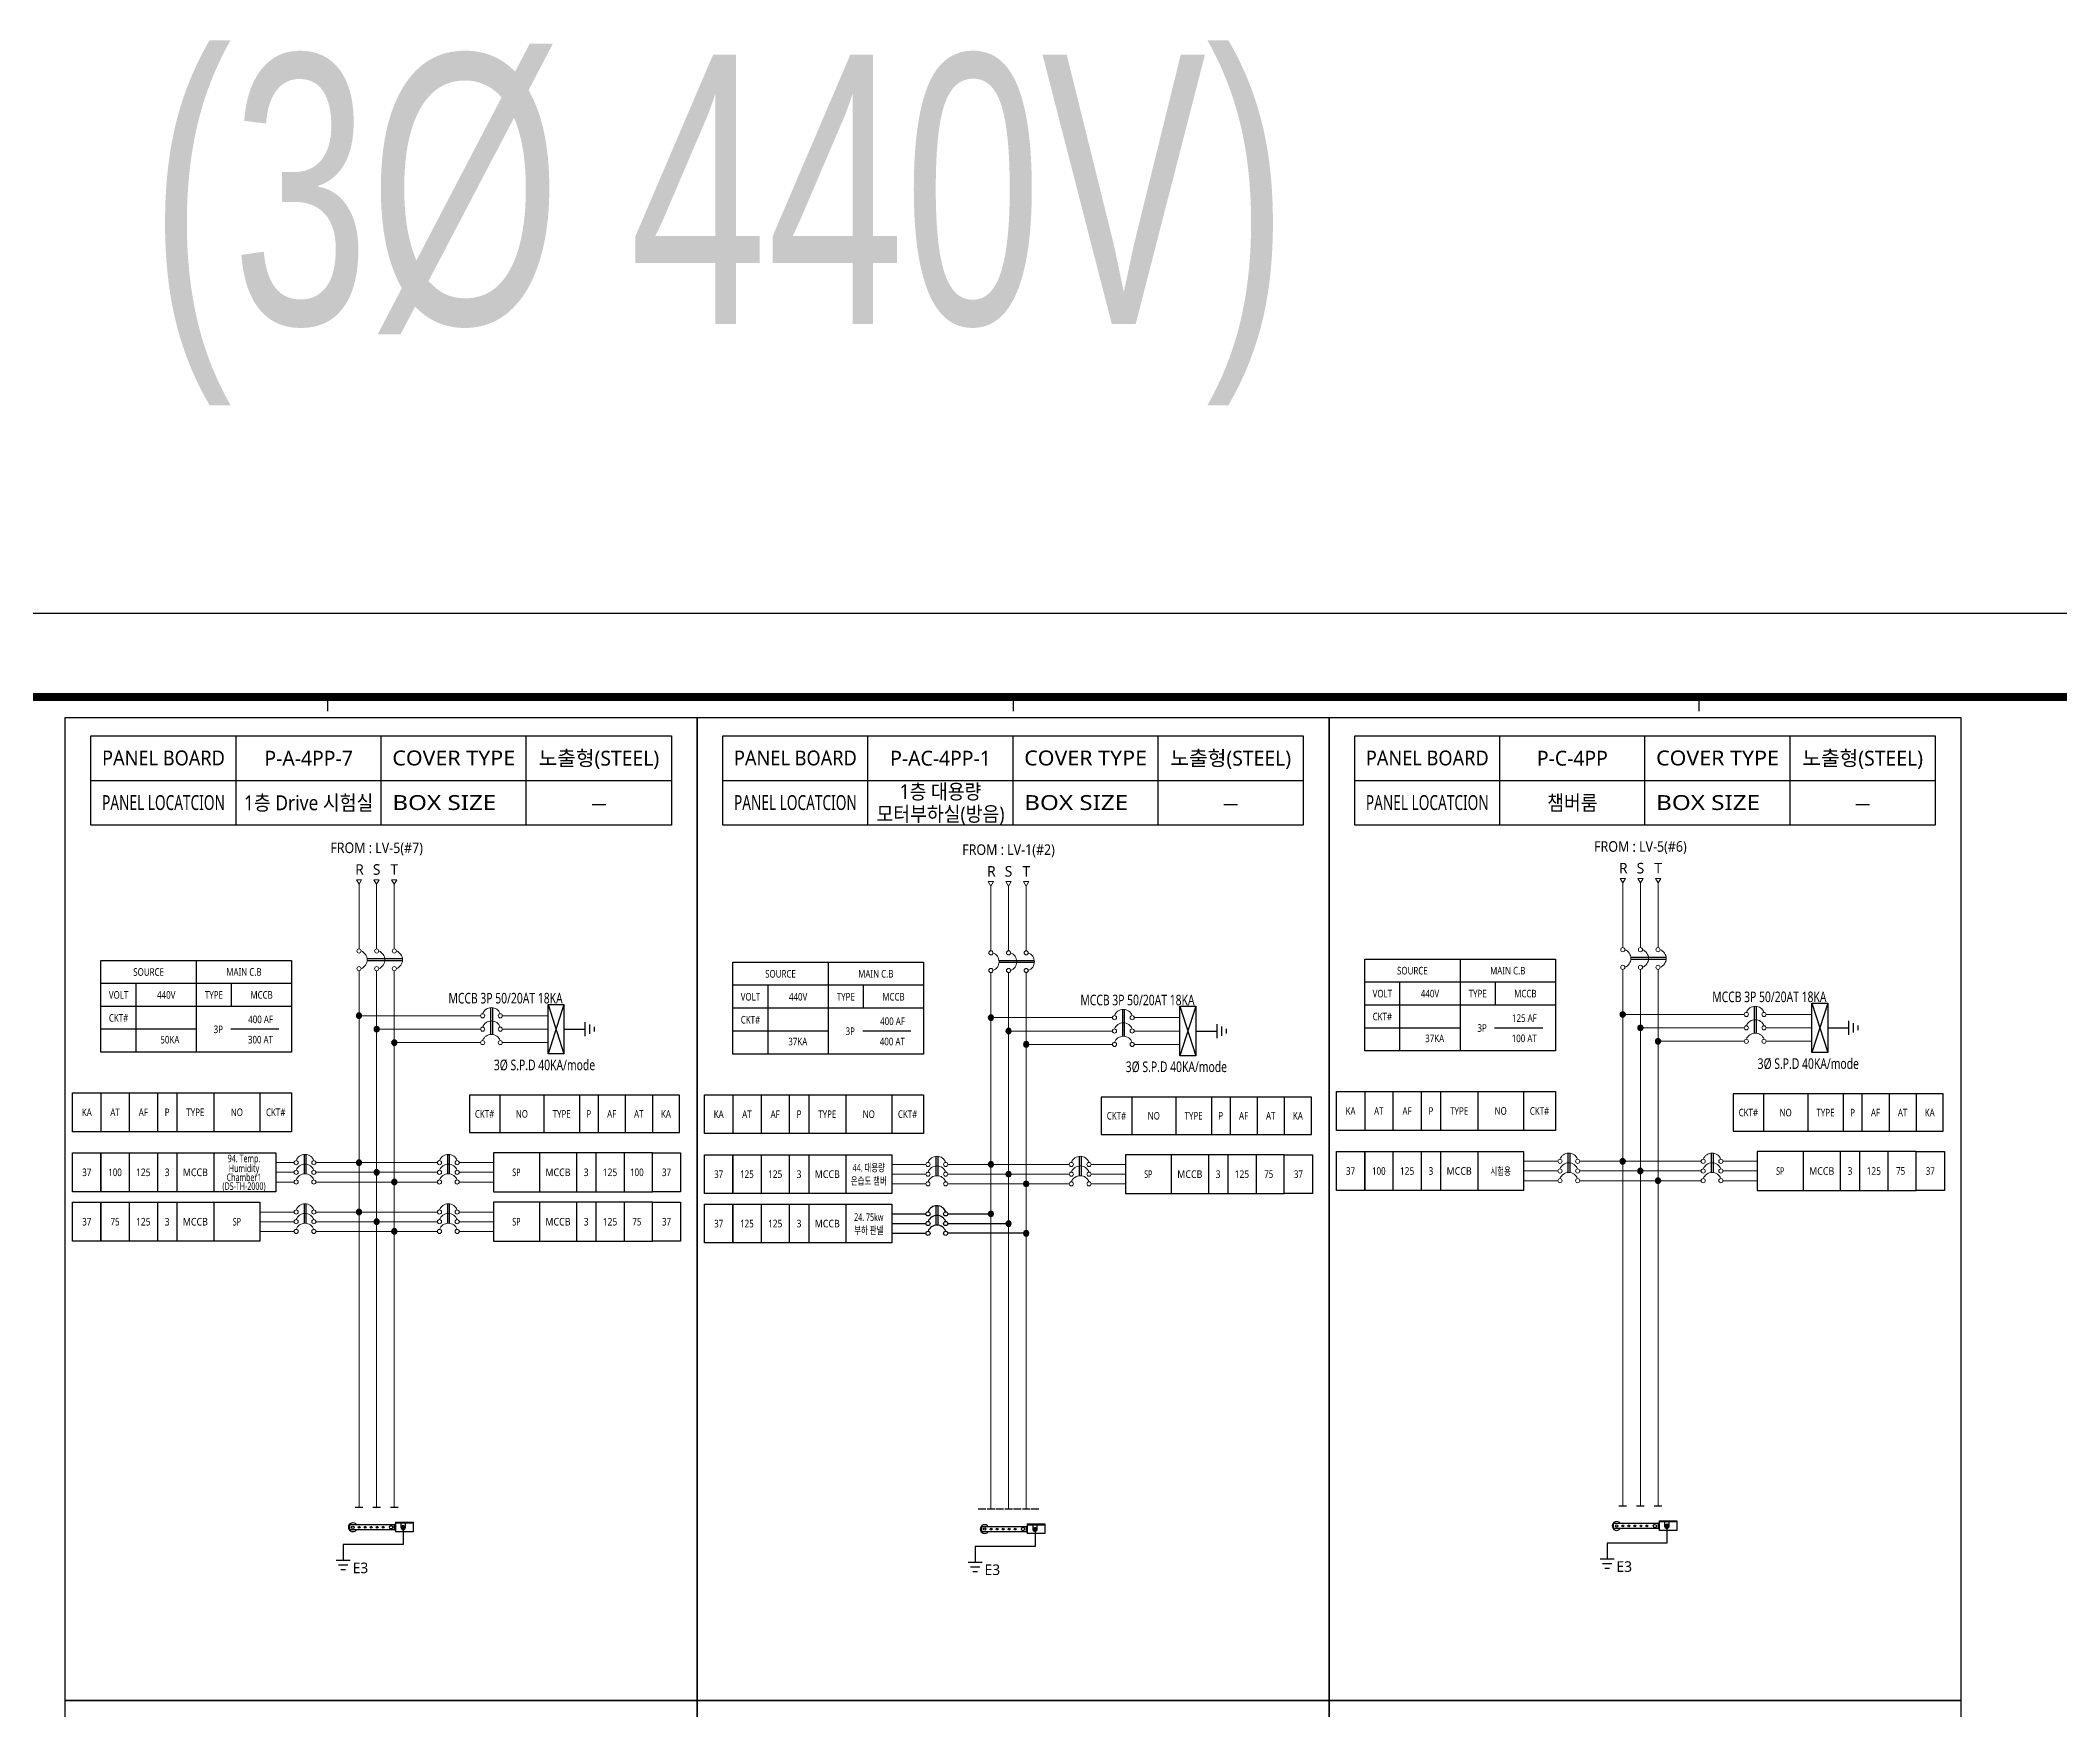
# Model space of a CAD drawing. Header units: millimetres. Extents: x 0 to 1009200, y -237600 to 28708.
# Drawn here: x 702074 to 803226, y -54934 to 28708 of the extents above; entities that cross this region are included whole.
import ezdxf
from ezdxf.enums import TextEntityAlignment as Align

# ---------------------------------------------------------------- set-up
doc = ezdxf.new("R2010")
doc.units = ezdxf.units.MM
doc.header["$LTSCALE"] = 1000
for name, color, linetype in [('A-SYM', 7, 'Continuous'), ('arch', 8, 'Continuous'), ('SYM', 3, 'Continuous'), ('TEXT', 3, 'Continuous'), ('XR-SHEET-SHT', 5, 'Continuous')]:
    doc.layers.add(name, color=color, linetype=linetype)
doc.layers.add('XR-SHEET-TEMP', color=171, linetype='Continuous', plot=False)
doc.styles.add('DH', font='')
doc.styles.add('GHS', font='malgun.ttf')
doc.styles.get('DH').set_extended_font_data('Dotum')

# ---------------------------------------------------------------- blocks, each defined once
blk = doc.blocks.new('XR-FORM-EE', base_point=(461, 408))
at = {"layer": 'XR-SHEET-SHT', "color": 5}
blk.add_lwpolyline([(0, 118800), (168200, 118800), (168200, 0), (0, 0)], close=True, dxfattribs=at)
at = {"layer": 'XR-SHEET-SHT', "color": 5, "const_width": 400}
blk.add_lwpolyline([(9300, 114600), (163900, 114600), (163900, 4200), (9300, 4200)], close=True, dxfattribs=at)
at = {"layer": 'XR-SHEET-TEMP'}
for p, q in [((43650, 114600), (43650, 113900)), ((78000, 114600), (78000, 113900)), ((112350, 114600), (112350, 113900))]:
    blk.add_line(p, q, dxfattribs=at)
blk = doc.blocks.new('HH7')
at = {"layer": 'SYM'}
blk.add_hatch(color=256, dxfattribs=at).paths.add_polyline_path([(50, 50, 1), (-50, 50, 1)])
blk.add_circle((0, 50), 50, dxfattribs=at)

msp = doc.modelspace()

# ---------------------------------------------------------------- linework, layer by layer
at = {"lineweight": 18}
for p, q in [((718035, -13579), (718035, -16817)), ((718919, -13579), (718919, -16817)), ((749689, -13672), (749689, -16910)), ((750573, -13672), (750573, -16910)), ((781343, -13513), (781343, -16751)), ((782227, -13513), (782227, -16751)), ((724123, -20166), (718035, -20166)), ((725215, -20166), (727504, -20166)), ((787431, -20100), (781343, -20100)), ((788523, -20100), (790812, -20100)), ((724123, -20838), (718919, -20838)), ((727504, -20838), (725215, -20838)), ((727504, -20838), (725215, -20838)), ((755777, -20258), (749689, -20258)), ((755777, -20930), (750573, -20930)), ((756869, -20258), (759158, -20258)), ((759158, -20930), (756869, -20930)), ((759158, -20930), (756869, -20930)), ((787431, -20772), (782227, -20772)), ((790812, -20772), (788523, -20772)), ((790812, -20772), (788523, -20772)), ((724123, -21510), (719803, -21510)), ((727504, -21510), (725215, -21510)), ((755777, -21603), (751457, -21603)), ((759158, -21603), (756869, -21603)), ((787431, -21444), (783111, -21444)), ((790812, -21444), (788523, -21444)), ((713867, -27524), (714784, -27524)), ((713867, -28010), (714784, -28010)), ((715875, -27524), (721963, -27524, 0)), ((721963, -28010), (715875, -28010, 0)), ((715875, -28010), (721963, -28010, 0)), ((724771, -27524, 0), (723054, -27524, 0)), ((724771, -28010, 0), (723054, -28010, 0)), ((744721, -27616), (746438, -27616)), ((744721, -28103), (746438, -28103)), ((747529, -27616), (753617, -27616, 0)), ((753617, -28103), (747529, -28103, 0)), ((747529, -28103), (753617, -28103, 0)), ((756425, -27616, 0), (754708, -27616, 0)), ((756425, -28103, 0), (754708, -28103, 0)), ((776375, -27458), (778092, -27458)), ((776375, -27944), (778092, -27944)), ((779183, -27458), (785271, -27458, 0)), ((785271, -27944), (779183, -27944, 0)), ((779183, -27944), (785271, -27944, 0)), ((788079, -27458, 0), (786362, -27458, 0)), ((788079, -27944, 0), (786362, -27944, 0)), ((713867, -28496), (714784, -28496)), ((721963, -28496), (715875, -28496, 0)), ((715875, -28496), (721963, -28496, 0)), ((724771, -28496, 0), (723054, -28496, 0)), ((744721, -28589), (746438, -28589)), ((753617, -28589), (747529, -28589, 0)), ((747529, -28589), (753617, -28589, 0)), ((756425, -28589, 0), (754708, -28589, 0)), ((776375, -28431), (778092, -28431)), ((785271, -28431), (779183, -28431, 0)), ((779183, -28431), (785271, -28431, 0)), ((788079, -28431, 0), (786362, -28431, 0)), ((713067, -30000), (714784, -30000)), ((715875, -30000), (721963, -30000, 0)), ((724771, -30000, 0), (723054, -30000, 0)), ((713067, -30486), (714784, -30486)), ((713067, -30973), (714784, -30973)), ((721963, -30486), (715875, -30486, 0)), ((715875, -30486), (721963, -30486, 0)), ((721963, -30973), (715875, -30973, 0)), ((715875, -30973), (721963, -30973, 0)), ((724771, -30486, 0), (723054, -30486, 0)), ((724771, -30973, 0), (723054, -30973, 0))]:
    msp.add_line(p, q, dxfattribs=at)
for p, q in [((709883, -17397, 0), (709883, -21996, 0)), ((720210, -17315), (718441, -17315)), ((720210, -17411), (718441, -17411)), ((741537, -17489, 0), (741537, -22088, 0)), ((751864, -17408), (750095, -17408)), ((751864, -17503), (750095, -17503)), ((773191, -17331, 0), (773191, -21930, 0)), ((783518, -17249), (781749, -17249)), ((783518, -17345), (781749, -17345)), ((714659, -18546, 0), (705107, -18546, 0)), ((706875, -21996, 0), (706875, -18546, 0)), ((711651, -19696, 0), (711651, -18546, 0)), ((746313, -18639, 0), (736761, -18639, 0)), ((738529, -22088, 0), (738529, -18639, 0)), ((743305, -19789, 0), (743305, -18639, 0)), ((777967, -18480, 0), (768415, -18480, 0)), ((770183, -21930, 0), (770183, -18480, 0)), ((774959, -19630, 0), (774959, -18480, 0)), ((714659, -19696, 0), (705107, -19696, 0)), ((724621, -19759), (724621, -21103)), ((724717, -19759), (724717, -21103)), ((728300, -19600), (727504, -22076)), ((727504, -19600), (728300, -22076)), ((746313, -19789, 0), (736761, -19789, 0)), ((756275, -19851), (756275, -21196)), ((756371, -19851), (756371, -21196)), ((759954, -19692), (759158, -22169)), ((759158, -19692), (759954, -22169)), ((777967, -19630, 0), (768415, -19630, 0)), ((787929, -19693), (787929, -21037)), ((788025, -19693), (788025, -21037)), ((791608, -19534), (790812, -22010)), ((790812, -19534), (791608, -22010)), ((709883, -20846, 0), (705107, -20846, 0)), ((714025, -20846, 0), (711617, -20846, 0)), ((728300, -20838), (729363, -20838)), ((729363, -21189), (729363, -20487)), ((729597, -21072), (729597, -20604)), ((729831, -20955), (729831, -20721)), ((741537, -20939, 0), (736761, -20939, 0)), ((745679, -20939, 0), (743271, -20939, 0)), ((759954, -20930), (761017, -20930)), ((761017, -21281), (761017, -20580)), ((761251, -21164), (761251, -20697)), ((761485, -21047), (761485, -20813)), ((773191, -20780, 0), (768415, -20780, 0)), ((777333, -20780, 0), (774925, -20780, 0)), ((791608, -20772), (792671, -20772)), ((792671, -21123), (792671, -20421)), ((792905, -21006), (792905, -20538)), ((793139, -20889), (793139, -20655)), ((705107, -24030), (705107, -25976)), ((706522, -24030, 0), (706522, -25976, 0)), ((707937, -24030, 0), (707937, -25976, 0)), ((708910, -24030, 0), (708910, -25976, 0)), ((710767, -24030, 0), (710767, -25976, 0)), ((713067, -24030, 0), (713067, -25976, 0)), ((725090, -24150, 0), (725090, -26018, 0)), ((727297, -24150, 0), (727297, -26018, 0)), ((729081, -24150, 0), (729081, -26018, 0)), ((730015, -24150, 0), (730015, -26018, 0)), ((731373, -24150, 0), (731373, -26018, 0)), ((732732, -24150, 0), (732732, -26018, 0)), ((736761, -24123, 0), (736761, -26068, 0)), ((738176, -24123, 0), (738176, -26068, 0)), ((739591, -24123, 0), (739591, -26068, 0)), ((740564, -24123, 0), (740564, -26068, 0)), ((742421, -24123, 0), (742421, -26068, 0)), ((744721, -24123, 0), (744721, -26068, 0)), ((756744, -24243, 0), (756744, -26111, 0)), ((758951, -24243, 0), (758951, -26111, 0)), ((760735, -24243, 0), (760735, -26111, 0)), ((761668, -24243, 0), (761668, -26111, 0)), ((763027, -24243, 0), (763027, -26111, 0)), ((764386, -24243, 0), (764386, -26111, 0)), ((768415, -23964, 0), (768415, -25910, 0)), ((769830, -23964, 0), (769830, -25910, 0)), ((771245, -23964, 0), (771245, -25910, 0)), ((772218, -23964, 0), (772218, -25910, 0)), ((774075, -23964, 0), (774075, -25910, 0)), ((776375, -23964, 0), (776375, -25910, 0)), ((788398, -24084, 0), (788398, -25952, 0)), ((790605, -24084, 0), (790605, -25952, 0)), ((792389, -24084, 0), (792389, -25952, 0)), ((793322, -24084, 0), (793322, -25952, 0)), ((794681, -24084, 0), (794681, -25952, 0)), ((796040, -24084, 0), (796040, -25952, 0)), ((706522, -27037, 0), (706522, -28983, 0)), ((707937, -27037, 0), (707937, -28983, 0)), ((708910, -27037, 0), (708910, -28983, 0)), ((710767, -27037, 0), (710767, -28983, 0)), ((715282, -27117), (715282, -28090)), ((715377, -27117), (715377, -28090)), ((722461, -27117, 0), (722461, -28090, 0)), ((722556, -27117, 0), (722556, -28090, 0)), ((727071, -27037), (727071, -28983)), ((728928, -27037), (728928, -28983)), ((729901, -27037), (729901, -28983)), ((731316, -27037), (731316, -28983)), ((738176, -27130, 0), (738176, -29076, 0)), ((739591, -27130, 0), (739591, -29076, 0)), ((740564, -27130, 0), (740564, -29076, 0)), ((742421, -27130, 0), (742421, -29076, 0)), ((746936, -27209), (746936, -28182)), ((747031, -27209), (747031, -28182)), ((754115, -27209, 0), (754115, -28182, 0)), ((754210, -27209, 0), (754210, -28182, 0)), ((758725, -27130, 0), (758725, -29076, 0)), ((760582, -27130, 0), (760582, -29076, 0)), ((761555, -27130, 0), (761555, -29076, 0)), ((762970, -27130, 0), (762970, -29076, 0)), ((769830, -26971, 0), (769830, -28917, 0)), ((771245, -26971, 0), (771245, -28917, 0)), ((772218, -26971, 0), (772218, -28917, 0)), ((774075, -26971, 0), (774075, -28917, 0)), ((778590, -27051), (778590, -28024)), ((778685, -27051), (778685, -28024)), ((785769, -27051, 0), (785769, -28024, 0)), ((785864, -27051, 0), (785864, -28024, 0)), ((790379, -26971, 0), (790379, -28917, 0)), ((792236, -26971, 0), (792236, -28917, 0)), ((793209, -26971, 0), (793209, -28917, 0)), ((794624, -26971, 0), (794624, -28917, 0)), ((706522, -29514, 0), (706522, -31459, 0)), ((707937, -29514, 0), (707937, -31459, 0)), ((708910, -29514, 0), (708910, -31459, 0)), ((710767, -29514, 0), (710767, -31459, 0)), ((715282, -29593), (715282, -30566)), ((715377, -29593), (715377, -30566)), ((722461, -29593, 0), (722461, -30566, 0)), ((722556, -29593, 0), (722556, -30566, 0)), ((727071, -29514), (727071, -31459)), ((728928, -29514), (728928, -31459)), ((729901, -29514), (729901, -31459)), ((731316, -29514), (731316, -31459)), ((738176, -29606, 0), (738176, -31552, 0)), ((739591, -29606, 0), (739591, -31552, 0)), ((740564, -29606, 0), (740564, -31552, 0)), ((742421, -29606, 0), (742421, -31552, 0)), ((744721, -30093), (746438, -30093)), ((746936, -29686), (746936, -30659)), ((747031, -29686), (747031, -30659)), ((747529, -30093), (749821, -30093)), ((744721, -30579), (746438, -30579)), ((744721, -31066), (746438, -31066)), ((747529, -30579), (750706, -30579)), ((751590, -31066), (747529, -31066, 0)), ((717844, -44786, 0), (718226, -44786, 0)), ((718728, -44786, 0), (719110, -44786, 0)), ((719612, -44786, 0), (719995, -44786, 0)), ((749055, -44879), (749437, -44879)), ((749498, -44879, 0), (749880, -44879, 0)), ((749940, -44879), (750322, -44879)), ((750382, -44879, 0), (750764, -44879, 0)), ((750824, -44879), (751206, -44879)), ((751266, -44879, 0), (751649, -44879, 0)), ((751709, -44879), (752091, -44879)), ((781152, -44720, 0), (781534, -44720, 0)), ((782036, -44720, 0), (782418, -44720, 0)), ((782920, -44720, 0), (783303, -44720, 0)), ((783165, -45473, 0), (784049, -45473, 0)), ((783165, -45473, 0), (783165, -45951, 0)), ((783165, -45508, 0), (784049, -45508, 0)), ((783439, -45508, 0), (783439, -45730, 0)), ((783669, -45730, 0), (783669, -45508, 0)), ((784049, -45473, 0), (784049, -45951, 0)), ((717557, -45663), (719821, -45663)), ((717557, -45663), (717557, -45928)), ((719821, -45928), (717557, -45928)), ((719857, -45663), (719821, -45663)), ((719821, -45928), (719821, -45663)), ((719821, -45928), (719857, -45928)), ((719857, -45539), (720741, -45539)), ((719857, -45539), (719857, -46017)), ((719857, -45574), (720741, -45574)), ((720741, -46017), (719857, -46017)), ((720131, -45574), (720131, -45795)), ((720209, -45790), (720209, -45801)), ((720209, -45790), (720235, -45790)), ((720209, -45801), (720235, -45801)), ((720240, -45759), (720240, -45785)), ((720240, -45759), (720251, -45759)), ((720240, -45806), (720240, -45832)), ((720240, -45832), (720251, -45832)), ((720251, -45759), (720251, -45785)), ((720251, -45806), (720251, -45832)), ((720256, -45790), (720283, -45790)), ((720256, -45801), (720283, -45801)), ((720283, -45790), (720283, -45801)), ((720361, -45795), (720361, -45574)), ((720741, -45539), (720741, -46017)), ((749211, -45755), (751475, -45755)), ((749211, -45755), (749211, -46021)), ((751475, -46021), (749211, -46021)), ((751511, -45755), (751475, -45755)), ((751475, -46021), (751475, -45755)), ((751475, -46021), (751511, -46021)), ((751511, -45632), (752395, -45632)), ((751511, -45632), (751511, -46109)), ((751511, -45667), (752395, -45667)), ((752395, -46109), (751511, -46109)), ((751785, -45667), (751785, -45888)), ((751863, -45883), (751863, -45893)), ((751863, -45883), (751889, -45883)), ((751863, -45893), (751889, -45893)), ((751894, -45851), (751894, -45878)), ((751894, -45851), (751905, -45851)), ((751894, -45899), (751894, -45925)), ((751894, -45925), (751905, -45925)), ((751905, -45851), (751905, -45878)), ((751905, -45899), (751905, -45925)), ((751910, -45883), (751937, -45883)), ((751910, -45893), (751937, -45893)), ((751937, -45883), (751937, -45893)), ((752015, -45888), (752015, -45667)), ((752395, -45632), (752395, -46109)), ((780865, -45597, 0), (783129, -45597, 0)), ((780865, -45597, 0), (780865, -45862, 0)), ((783129, -45862, 0), (780865, -45862, 0)), ((783165, -45597, 0), (783129, -45597, 0)), ((783129, -45862, 0), (783129, -45597, 0)), ((783129, -45862, 0), (783165, -45862, 0)), ((784049, -45951, 0), (783165, -45951, 0)), ((783517, -45724, 0), (783517, -45735, 0)), ((783517, -45724, 0), (783543, -45724, 0)), ((783517, -45735, 0), (783543, -45735, 0)), ((783548, -45693, 0), (783548, -45719, 0)), ((783548, -45693, 0), (783559, -45693, 0)), ((783548, -45740, 0), (783548, -45767, 0)), ((783548, -45767, 0), (783559, -45767, 0)), ((783559, -45693, 0), (783559, -45719, 0)), ((783559, -45740, 0), (783559, -45767, 0)), ((783564, -45724, 0), (783591, -45724, 0)), ((783564, -45735, 0), (783591, -45735, 0)), ((783591, -45724, 0), (783591, -45735, 0)), ((716895, -47451), (717597, -47451)), ((780203, -47386, 0), (780905, -47386, 0)), ((717012, -47685), (717480, -47685)), ((717129, -47919), (717363, -47919)), ((748549, -47544), (749251, -47544)), ((748666, -47778), (749134, -47778)), ((748783, -48012), (749017, -48012)), ((780320, -47619, 0), (780788, -47619, 0)), ((780437, -47853, 0), (780671, -47853, 0))]:
    msp.add_line(p, q)
for points in [[(718035, -13579), (718167, -13350), (717902, -13350)], [(718919, -13579), (719052, -13350), (718786, -13350)], [(719803, -13579), (719936, -13349), (719671, -13349)], [(749689, -13672), (749821, -13442), (749556, -13442)], [(750573, -13672), (750706, -13442), (750440, -13442)], [(751457, -13672), (751590, -13442), (751325, -13442)], [(781343, -13513), (781475, -13284), (781210, -13284)], [(782227, -13513), (782360, -13284), (782094, -13284)], [(783111, -13513), (783244, -13283), (782979, -13283)]]:
    msp.add_lwpolyline(points, close=True, dxfattribs=at)
for points in [[(719803, -16817), (719803, -13579)], [(751457, -16910), (751457, -13672)], [(783111, -16751), (783111, -13513)], [(718035, -44786), (718035, -17909)], [(718919, -44786), (718919, -17909)], [(719803, -44786), (719803, -17909)], [(749689, -44879), (749689, -18001)], [(750573, -44879), (750573, -18001)], [(751457, -44879), (751457, -18001)], [(781343, -44720), (781343, -17843)], [(782227, -44720), (782227, -17843)], [(783111, -44720), (783111, -17843)]]:
    msp.add_lwpolyline(points, dxfattribs=at)
for points in [[(705107, -17397), (714659, -17397), (714659, -21996), (705107, -21996)], [(736761, -17489), (746313, -17489), (746313, -22088), (736761, -22088)], [(768415, -17331), (777967, -17331), (777967, -21930), (768415, -21930)], [(727504, -19600), (728300, -19600), (728300, -22076), (727504, -22076)], [(759158, -19692), (759954, -19692), (759954, -22169), (759158, -22169)], [(790812, -19534), (791608, -19534), (791608, -22010), (790812, -22010)], [(703691, -24030), (714659, -24030), (714659, -25976), (703691, -25976)], [(734090, -24150), (723562, -24150), (723562, -26018), (734090, -26018)], [(735345, -24123), (746313, -24123), (746313, -26068), (735345, -26068)], [(765744, -24243), (755216, -24243), (755216, -26111), (765744, -26111)], [(766999, -23964), (777967, -23964), (777967, -25910), (766999, -25910)], [(797398, -24084), (786870, -24084), (786870, -25952), (797398, -25952)], [(703691, -27037), (705107, -27037), (705107, -28983), (703691, -28983)], [(705107, -27037), (713867, -27037), (713867, -28983), (705107, -28983)], [(732732, -27037), (724771, -27037), (724771, -28983), (732732, -28983)], [(732732, -27037), (734147, -27037), (734147, -28983), (732732, -28983)], [(735345, -27130), (736761, -27130), (736761, -29076), (735345, -29076)], [(736761, -27130), (744721, -27130), (744721, -29076), (736761, -29076)], [(764386, -27130), (756425, -27130), (756425, -29076), (764386, -29076)], [(764386, -27130), (765801, -27130), (765801, -29076), (764386, -29076)], [(766999, -26971), (768415, -26971), (768415, -28917), (766999, -28917)], [(768415, -26971), (776375, -26971), (776375, -28917), (768415, -28917)], [(796040, -26971), (788079, -26971), (788079, -28917), (796040, -28917)], [(796040, -26971), (797455, -26971), (797455, -28917), (796040, -28917)], [(703691, -29514), (705107, -29514), (705107, -31459), (703691, -31459)], [(705107, -29514), (713067, -29514), (713067, -31459), (705107, -31459)], [(732732, -29514), (724771, -29514), (724771, -31459), (732732, -31459)], [(732732, -29514), (734147, -29514), (734147, -31459), (732732, -31459)], [(735345, -29606), (736761, -29606), (736761, -31552), (735345, -31552)], [(736761, -29606), (744721, -29606), (744721, -31552), (736761, -31552)], [(720319, -45753), (720246, -45711), (720172, -45753), (720172, -45838), (720246, -45880), (720319, -45838)], [(751973, -45846), (751900, -45803), (751826, -45846), (751826, -45931), (751900, -45973), (751973, -45931)], [(783627, -45687), (783554, -45645), (783480, -45687), (783480, -45772), (783554, -45814), (783627, -45772)]]:
    msp.add_lwpolyline(points, close=True)
for points in [[(720246, -45795), (720246, -46660), (717246, -46660), (717246, -47451)], [(751900, -45888), (751900, -46753), (748900, -46753), (748900, -47544)], [(783554, -45730), (783554, -46595), (780554, -46595), (780554, -47386)]]:
    msp.add_lwpolyline(points)
for centre in [(718035, -16921), (718919, -16921), (719803, -16921), (749689, -17013), (750573, -17013), (751457, -17013), (781343, -16855), (782227, -16855), (783111, -16855), (718035, -17805), (718919, -17805), (719803, -17805), (749689, -17898), (750573, -17898), (751457, -17898), (781343, -17739), (782227, -17739), (783111, -17739), (724227, -20166), (725111, -20166), (755881, -20258), (756765, -20258), (787535, -20100), (788419, -20100), (724227, -20838), (725111, -20838), (755881, -20930), (756765, -20930), (787535, -20772), (788419, -20772), (724227, -21510), (725111, -21510), (755881, -21603), (756765, -21603), (787535, -21444), (788419, -21444), (714887, -27524), (714887, -28010), (715772, -27524), (715772, -28010), (722066, -27524, 0), (722066, -28010, 0), (722951, -27524, 0), (722951, -28010, 0), (746541, -27616), (746541, -28103), (747426, -27616), (747426, -28103), (753720, -27616, 0), (753720, -28103, 0), (754605, -27616, 0), (754605, -28103, 0), (778195, -27458), (778195, -27944), (779080, -27458), (779080, -27944), (785374, -27458, 0), (785374, -27944, 0), (786259, -27458, 0), (786259, -27944, 0), (714887, -28496), (715772, -28496), (722066, -28496, 0), (722951, -28496, 0), (746541, -28589), (747426, -28589), (753720, -28589, 0), (754605, -28589, 0), (778195, -28431), (779080, -28431), (785374, -28431, 0), (786259, -28431, 0), (714887, -30000), (715772, -30000), (722066, -30000, 0), (722951, -30000, 0), (714887, -30486), (714887, -30973), (715772, -30486), (715772, -30973), (722066, -30486, 0), (722066, -30973, 0), (722951, -30486, 0), (722951, -30973, 0)]:
    msp.add_circle(centre, 104, dxfattribs=at)
for centre, radius in [((746541, -30093), 104), ((747426, -30093), 104), ((746541, -30579), 104), ((746541, -31066), 104), ((747426, -30579), 104), ((747426, -31066), 104), ((717725, -45795), 61.9), ((718043, -45795), 44.2), ((718344, -45795), 44.2), ((718645, -45795), 44.2), ((718946, -45795), 44.2), ((719246, -45795), 44.2), ((719644, -45795), 79.6), ((720246, -45795), 67), ((720246, -45795), 59.2), ((749379, -45888), 61.9), ((749697, -45888), 44.2), ((749998, -45888), 44.2), ((750299, -45888), 44.2), ((750600, -45888), 44.2), ((750900, -45888), 44.2), ((751298, -45888), 79.6), ((751900, -45888), 67), ((751900, -45888), 59.2), ((781033, -45730, 0), 61.9), ((781351, -45730, 0), 44.2), ((781652, -45730, 0), 44.2), ((781953, -45730, 0), 44.2), ((782254, -45730, 0), 44.2), ((782554, -45730, 0), 44.2), ((782952, -45730, 0), 79.6), ((783554, -45730, 0), 67), ((783554, -45730, 0), 59.2)]:
    msp.add_circle(centre, radius)
for centre, start, end in [((717971, -17363), 290.69882, 69.30118), ((718855, -17363), 290.69882, 69.30118), ((719740, -17363), 290.69882, 69.30118), ((749625, -17456), 290.69882, 69.30118), ((750509, -17456), 290.69882, 69.30118), ((751394, -17456), 290.69882, 69.30118), ((781279, -17297), 290.69882, 69.30118), ((782163, -17297), 290.69882, 69.30118), ((783048, -17297), 290.69882, 69.30118), ((724669, -20229), 20.69882, 159.30118), ((756323, -20322), 20.69882, 159.30118), ((787977, -20163), 20.69882, 159.30118), ((724669, -20901), 20.69882, 159.30118), ((724669, -21574), 20.69882, 159.30118), ((756323, -20994), 20.69882, 159.30118), ((756323, -21666), 20.69882, 159.30118), ((787977, -20835), 20.69882, 159.30118), ((787977, -21508), 20.69882, 159.30118), ((715329, -27587), 20.69882, 159.30118), ((722509, -27587, 0), 20.69882, 159.30118), ((746983, -27680), 20.69882, 159.30118), ((754163, -27680, 0), 20.69882, 159.30118), ((778637, -27521), 20.69882, 159.30118), ((785817, -27521, 0), 20.69882, 159.30118), ((715329, -28074), 20.69882, 159.30118), ((715329, -28560), 20.69882, 159.30118), ((722509, -28074, 0), 20.69882, 159.30118), ((722509, -28560, 0), 20.69882, 159.30118), ((746983, -28166), 20.69882, 159.30118), ((746983, -28653), 20.69882, 159.30118), ((754163, -28166, 0), 20.69882, 159.30118), ((754163, -28653, 0), 20.69882, 159.30118), ((778637, -28008), 20.69882, 159.30118), ((778637, -28494), 20.69882, 159.30118), ((785817, -28008, 0), 20.69882, 159.30118), ((785817, -28494, 0), 20.69882, 159.30118), ((715329, -30064), 20.69882, 159.30118), ((715329, -30550), 20.69882, 159.30118), ((722509, -30064, 0), 20.69882, 159.30118), ((722509, -30550, 0), 20.69882, 159.30118), ((715329, -31036), 20.69882, 159.30118), ((722509, -31036, 0), 20.69882, 159.30118)]:
    msp.add_arc(centre, 473, start, end, dxfattribs=at)
for centre, radius, start, end in [((746983, -30156), 473, 20.69882, 159.30118), ((746983, -30643), 473, 20.69882, 159.30118), ((746983, -31129), 473, 20.69882, 159.30118), ((781033, -45730, 0), 221, 36.8699, 323.1301), ((717725, -45795), 221, 36.8699, 323.1301), ((720246, -45795), 115, 180, 0), ((720235, -45785), 5.28, 270, 0), ((720235, -45806), 5.28, 0, 90), ((720256, -45785), 5.28, 180, 270), ((720256, -45806), 5.28, 90, 180), ((749379, -45888), 221, 36.8699, 323.1301), ((751900, -45888), 115, 180, 0), ((751889, -45878), 5.28, 270, 0), ((751889, -45899), 5.28, 0, 90), ((751910, -45878), 5.28, 180, 270), ((751910, -45899), 5.28, 90, 180), ((783554, -45730, 0), 115, 180, 0), ((783543, -45719, 0), 5.28, 270, 0), ((783543, -45740, 0), 5.28, 0, 90), ((783564, -45719, 0), 5.28, 180, 270), ((783564, -45740, 0), 5.28, 90, 180)]:
    msp.add_arc(centre, radius, start, end)
at = {"layer": 'SYM', "color": 6}
for p, q in [((711876, -10612, 0), (711876, -6144, 0)), ((719146, -10612, 0), (719146, -6144, 0)), ((726416, -10612, 0), (726416, -6144, 0)), ((743530, -10612, 0), (743530, -6144, 0)), ((750800, -10612, 0), (750800, -6144, 0)), ((758070, -10612, 0), (758070, -6144, 0)), ((775184, -10612, 0), (775184, -6144, 0)), ((782454, -10612, 0), (782454, -6144, 0)), ((789724, -10612, 0), (789724, -6144, 0)), ((704607, -8378, 0), (733685, -8378, 0)), ((736261, -8378, 0), (765339, -8378, 0)), ((767915, -8378, 0), (796993, -8378, 0)), ((703319, -54469), (734973, -54469))]:
    msp.add_line(p, q, dxfattribs=at)
for points in [[(703319, -5213), (734973, -5213), (734973, -54469), (703319, -54469)], [(703319, -5213), (734973, -5213), (734973, -54469), (703319, -54469)], [(734973, -5213), (766627, -5213), (766627, -54469), (734973, -54469)], [(766627, -5213), (798281, -5213), (798281, -54469), (766627, -54469)], [(704607, -6144), (733685, -6144), (733685, -10612), (704607, -10612)], [(736261, -6144), (765339, -6144), (765339, -10612), (736261, -10612)], [(767915, -6144), (796993, -6144), (796993, -10612), (767915, -10612)], [(703319, -54469), (734973, -54469), (734973, -103724), (703319, -103724)], [(734973, -54469), (766627, -54469), (766627, -103724), (734973, -103724)], [(766627, -54469), (798281, -54469), (798281, -103724), (766627, -103724)]]:
    msp.add_lwpolyline(points, close=True, dxfattribs=at)

# ---------------------------------------------------------------- block references
for p, xscale, yscale, zscale, rotation in [((718167, -20166), -2.653350002471125, 2.653350002471125, 2.653350000154446, 89.9999999999992), ((749821, -20258), -2.653350002471125, 2.653350002471125, 2.653350000154446, 89.9999999999992), ((781475, -20100), -2.653350002471125, 2.653350002471125, 2.653350000154446, 89.9999999999992), ((719052, -20838), -2.653350002471125, 2.653350002471125, 2.653350000154446, 89.9999999999992), ((750706, -20930), -2.653350002471125, 2.653350002471125, 2.653350000154446, 89.9999999999992), ((782360, -20772), -2.653350002471125, 2.653350002471125, 2.653350000154446, 89.9999999999992), ((719936, -21510), -2.653350002471125, 2.653350002471125, 2.653350000154446, 89.9999999999992), ((751590, -21603), -2.653350002471125, 2.653350002471125, 2.653350000154446, 89.9999999999992), ((783244, -21444), -2.653350002471125, 2.653350002471125, 2.653350000154446, 89.9999999999992), ((718167, -27524), -2.653349278064709, 2.653349278064709, 2.653349275592304, 89.99999999999905), ((719052, -28010), -2.653349278064709, 2.653349278064709, 2.653349275592304, 89.99999999999905), ((749821, -27616), -2.653349278064709, 2.653349278064709, 2.653349275592304, 89.9999999999992), ((750706, -28103), -2.653349278064709, 2.653349278064709, 2.653349275592304, 89.9999999999992), ((781475, -27458), -2.653349278064709, 2.653349278064709, 2.653349275592304, 89.99999999999912), ((782360, -27944), -2.653349278064709, 2.653349278064709, 2.653349275592304, 89.99999999999912), ((783244, -28431), -2.653349278064709, 2.653349278064709, 2.653349275592304, 89.99999999999912), ((719936, -28496), -2.653349278064709, 2.653349278064709, 2.653349275592304, 89.99999999999905), ((751590, -28589), -2.653349278064709, 2.653349278064709, 2.653349275592304, 89.9999999999992), ((718167, -30000), -2.653349278064709, 2.653349278064709, 2.653349275592304, 89.99999999999905), ((749821, -30093), -2.653349278064709, 2.653349278064709, 2.653349275592304, 89.9999999999992), ((719052, -30486), -2.653349278064709, 2.653349278064709, 2.653349275592304, 89.99999999999905), ((719936, -30973), -2.653349278064709, 2.653349278064709, 2.653349275592304, 89.99999999999905), ((750706, -30579), -2.653349278064709, 2.653349278064709, 2.653349275592304, 89.9999999999992), ((751590, -31066), -2.653349278064709, 2.653349278064709, 2.653349275592304, 89.9999999999992)]:
    msp.add_blockref('HH7', p, dxfattribs=dict(xscale=xscale, yscale=yscale, zscale=zscale, rotation=rotation))
at = {"layer": 'arch'}
msp.add_blockref('XR-FORM-EE', (673261, -118392), dxfattribs=at)

# ---------------------------------------------------------------- texts
at = {"style": 'GHS'}
for s, height, width, p in [('FROM : LV-5(#7)', 530.67, 0.9, (718919, -11805)), ('FROM : LV-1(#2)', 530.67, 0.9, (750573, -11897)), ('FROM : LV-5(#6)', 530.67, 0.9, (782227, -11739)), ('SOURCE', 380, 0.8, (707495, -17972)), ('MAIN C.B', 380, 0.8, (712271, -17972)), ('SOURCE', 380, 0.8, (739149, -18064)), ('MAIN C.B', 380, 0.8, (743925, -18064)), ('SOURCE', 380, 0.8, (770803, -17906)), ('MAIN C.B', 380, 0.8, (775579, -17906)), ('VOLT', 380, 0.8, (705991, -19121)), ('440V', 380, 0.8, (708379, -19121)), ('TYPE', 380, 0.8, (710767, -19121)), ('MCCB', 380, 0.8, (713155, -19121)), ('VOLT', 380, 0.8, (737645, -19214)), ('440V', 380, 0.8, (740033, -19214)), ('TYPE', 380, 0.8, (742421, -19214)), ('MCCB', 380, 0.8, (744809, -19214)), ('VOLT', 380, 0.8, (769299, -19055)), ('440V', 380, 0.8, (771687, -19055)), ('TYPE', 380, 0.8, (774075, -19055)), ('MCCB', 380, 0.8, (776463, -19055)), ('CKT#', 380, 0.8, (705991, -20271)), ('CKT#', 380, 0.8, (737645, -20364)), ('CKT#', 380, 0.8, (769299, -20205)), ('3P', 380, 0.8, (710988, -20846)), ('3P', 380, 0.8, (742642, -20939)), ('3P', 380, 0.8, (774296, -20780)), ('KA', 380, 0.8, (704399, -25003)), ('AT', 380, 0.8, (705814, -25003)), ('AF', 380, 0.8, (707229, -25003)), ('P', 380, 0.8, (708423, -25003)), ('TYPE', 380, 0.8, (709838, -25003)), ('NO', 380, 0.8, (711917, -25003)), ('CKT#', 380, 0.8, (713863, -25003)), ('CKT#', 380, 0.8, (724326, -25084)), ('NO', 380, 0.8, (726194, -25084)), ('TYPE', 380, 0.8, (728189, -25084)), ('P', 380, 0.8, (729548, -25084)), ('AF', 380, 0.8, (730694, -25084)), ('AT', 380, 0.8, (732052, -25084)), ('KA', 380, 0.8, (733411, -25084)), ('KA', 380, 0.8, (736053, -25096)), ('AT', 380, 0.8, (737468, -25096)), ('AF', 380, 0.8, (738883, -25096)), ('P', 380, 0.8, (740077, -25096)), ('TYPE', 380, 0.8, (741492, -25096)), ('NO', 380, 0.8, (743571, -25096)), ('CKT#', 380, 0.8, (745517, -25096)), ('CKT#', 380, 0.8, (755980, -25177)), ('NO', 380, 0.8, (757848, -25177)), ('TYPE', 380, 0.8, (759843, -25177)), ('P', 380, 0.8, (761202, -25177)), ('AF', 380, 0.8, (762348, -25177)), ('AT', 380, 0.8, (763706, -25177)), ('KA', 380, 0.8, (765065, -25177)), ('KA', 380, 0.8, (767707, -24937)), ('AT', 380, 0.8, (769122, -24937)), ('AF', 380, 0.8, (770537, -24937)), ('P', 380, 0.8, (771731, -24937)), ('TYPE', 380, 0.8, (773146, -24937)), ('NO', 380, 0.8, (775225, -24937)), ('CKT#', 380, 0.8, (777171, -24937)), ('CKT#', 380, 0.8, (787634, -25018)), ('NO', 380, 0.8, (789502, -25018)), ('TYPE', 380, 0.8, (791497, -25018)), ('P', 380, 0.8, (792855, -25018)), ('AF', 380, 0.8, (794002, -25018)), ('AT', 380, 0.8, (795360, -25018)), ('KA', 380, 0.8, (796719, -25018)), ('94. Temp.', 380, 0.7, (712275, -27376)), ('37', 380, 0.8, (704399, -28010)), ('100', 380, 0.8, (705814, -28010)), ('125', 380, 0.85, (707229, -28010)), ('3', 380, 0.85, (708423, -28010)), ('MCCB', 380, 0.9, (709838, -28010)), ('Chamber1', 380, 0.7, (712275, -28253)), ('Humidity', 380, 0.7, (712275, -27863)), ('SP', 380, 0.7, (725921, -28010)), ('MCCB', 380, 0.9, (728000, -28010)), ('3', 380, 0.85, (729415, -28010)), ('125', 380, 0.85, (730609, -28010)), ('100', 380, 0.8, (731955, -28010)), ('37', 380, 0.8, (733439, -28010)), ('37', 380, 0.8, (736053, -28103)), ('125', 380, 0.8, (737468, -28103)), ('125', 380, 0.85, (738883, -28103)), ('3', 380, 0.85, (740077, -28103)), ('MCCB', 380, 0.9, (741492, -28103)), ('온습도 챔버', 380, 0.7, (743571, -28435)), ('44. 대용량', 380, 0.7, (743571, -27770)), ('SP', 380, 0.7, (757575, -28103)), ('MCCB', 380, 0.9, (759654, -28103)), ('3', 380, 0.85, (761069, -28103)), ('125', 380, 0.85, (762263, -28103)), ('75', 380, 0.8, (763609, -28103)), ('37', 380, 0.8, (765093, -28103)), ('37', 380, 0.8, (767707, -27944)), ('100', 380, 0.8, (769122, -27944)), ('125', 380, 0.85, (770537, -27944)), ('3', 380, 0.85, (771731, -27944)), ('MCCB', 380, 0.9, (773146, -27944)), ('시험용', 380, 0.7, (775225, -27944)), ('SP', 380, 0.7, (789229, -27944)), ('MCCB', 380, 0.9, (791308, -27944)), ('3', 380, 0.85, (792723, -27944)), ('125', 380, 0.85, (793917, -27944)), ('75', 380, 0.8, (795263, -27944)), ('37', 380, 0.8, (796747, -27944)), ('(DS-TH-2000)', 380, 0.7, (712275, -28740)), ('37', 380, 0.8, (704399, -30486)), ('75', 380, 0.8, (705814, -30486)), ('125', 380, 0.85, (707229, -30486)), ('3', 380, 0.85, (708423, -30486)), ('MCCB', 380, 0.9, (709838, -30486)), ('SP', 380, 0.7, (711917, -30486)), ('SP', 380, 0.7, (725921, -30486)), ('MCCB', 380, 0.9, (728000, -30486)), ('3', 380, 0.85, (729415, -30486)), ('125', 380, 0.85, (730609, -30486)), ('75', 380, 0.8, (731955, -30486)), ('37', 380, 0.8, (733439, -30486)), ('24. 75kw', 380, 0.7, (743571, -30247)), ('37', 380, 0.8, (736053, -30579)), ('125', 380, 0.8, (737468, -30579)), ('125', 380, 0.85, (738883, -30579)), ('3', 380, 0.85, (740077, -30579)), ('MCCB', 380, 0.9, (741492, -30579)), ('부하 판넬', 380, 0.7, (743571, -30912))]:
    msp.add_text(s, height=height, dxfattribs=dict(at, width=width)).set_placement(p, align=Align.MIDDLE)
for s, height, p in [('R', 531, (717846, -13102)), ('S', 531, (718730, -13102)), ('T', 531, (719615, -13102)), ('R', 531, (749500, -13194)), ('S', 531, (750384, -13194)), ('T', 531, (751269, -13194)), ('R', 531, (781154, -13036)), ('S', 531, (782038, -13036)), ('T', 531, (782923, -13036)), ('E3', 530.7, (781027, -48031)), ('E3', 530.7, (717719, -48097)), ('E3', 530.7, (749373, -48189))]:
    msp.add_text(s, height=height, dxfattribs=at).set_placement(p)
at = {"style": 'GHS', "width": 0.75}
for s, p in [('MCCB 3P 50/20AT 18KA', (722518, -19550)), ('MCCB 3P 50/20AT 18KA', (754172, -19642)), ('MCCB 3P 50/20AT 18KA', (785826, -19484)), ('3Ø S.P.D 40KA/mode', (724790, -22895)), ('3Ø S.P.D 40KA/mode', (756444, -22987)), ('3Ø S.P.D 40KA/mode', (788098, -22829))]:
    msp.add_text(s, height=530.67, dxfattribs=at).set_placement(p)
at = {"style": 'GHS', "width": 0.8}
for s, p in [('400 AF', (713727, -20537)), ('125 AF', (777035, -20471)), ('50KA', (709037, -21554)), ('300 AT', (713727, -21554)), ('400 AF', (745381, -20629)), ('37KA', (772396, -21488)), ('100 AT', (777035, -21488)), ('37KA', (740491, -21646)), ('400 AT', (745381, -21646))]:
    msp.add_text(s, height=380, dxfattribs=at).set_placement(p, align=Align.RIGHT)
at = {"layer": 'A-SYM', "color": 2, "style": 'DH', "width": 0.7}
msp.add_text('(3Ø 440V)', height=13500, dxfattribs=at).set_placement((707553, 14490))
at = {"layer": 'TEXT', "style": 'GHS'}
for s, width, p, p2 in [('PANEL BOARD', 0.888152, (705165, -7621, 0), (711318, -7621, 0)), ('COVER TYPE', 1.040535, (719705, -7621, 0), (725857, -7621, 0)), ('PANEL BOARD', 0.888152, (736819, -7621, 0), (742972, -7621, 0)), ('COVER TYPE', 1.040535, (751359, -7621, 0), (757511, -7621, 0)), ('PANEL BOARD', 0.888152, (768473, -7621, 0), (774626, -7621, 0)), ('COVER TYPE', 1.040535, (783013, -7621, 0), (789165, -7621, 0)), ('PANEL LOCATCION', 0.66966, (705165, -9856, 0), (711318, -9856, 0)), ('BOX SIZE   ', 1.125168, (719705, -9856, 0), (725857, -9856, 0)), ('PANEL LOCATCION', 0.66966, (736819, -9856, 0), (742972, -9856, 0)), ('BOX SIZE   ', 1.125168, (751359, -9856, 0), (757511, -9856, 0)), ('PANEL LOCATCION', 0.66966, (768473, -9856, 0), (774626, -9856, 0)), ('BOX SIZE   ', 1.125168, (783013, -9856, 0), (789165, -9856, 0))]:
    msp.add_text(s, height=744.8, dxfattribs=dict(at, width=width)).set_placement(p, p2, align=Align.FIT)
for s, p in [('P-A-4PP-7', (715511, -7261, 0)), ('노출형(STEEL)', (730051, -7261, 0)), ('P-AC-4PP-1', (747165, -7261, 0)), ('노출형(STEEL)', (761705, -7261, 0)), ('P-C-4PP', (778819, -7261, 0)), ('노출형(STEEL)', (793359, -7261, 0))]:
    msp.add_text(s, height=744.8, dxfattribs=at).set_placement(p, align=Align.MIDDLE_CENTER)
for s, height, width, p in [('1층 Drive 시험실', 744.8, 0.9, (715511, -9495, 0)), ('1층 대용량', 744.8, 0.9, (747165, -8937, 0)), ('챔버룸', 744.8, 0.9, (778819, -9495, 0)), ('-', 745, 3, (730051, -9495, 0)), ('모터부하실(방음)', 744.8, 0.9, (747165, -10054, 0)), ('-', 745, 3, (761705, -9495, 0)), ('-', 745, 3, (793359, -9495, 0))]:
    msp.add_text(s, height=height, dxfattribs=dict(at, width=width)).set_placement(p, align=Align.MIDDLE_CENTER)

doc.saveas('drawing.dxf')
